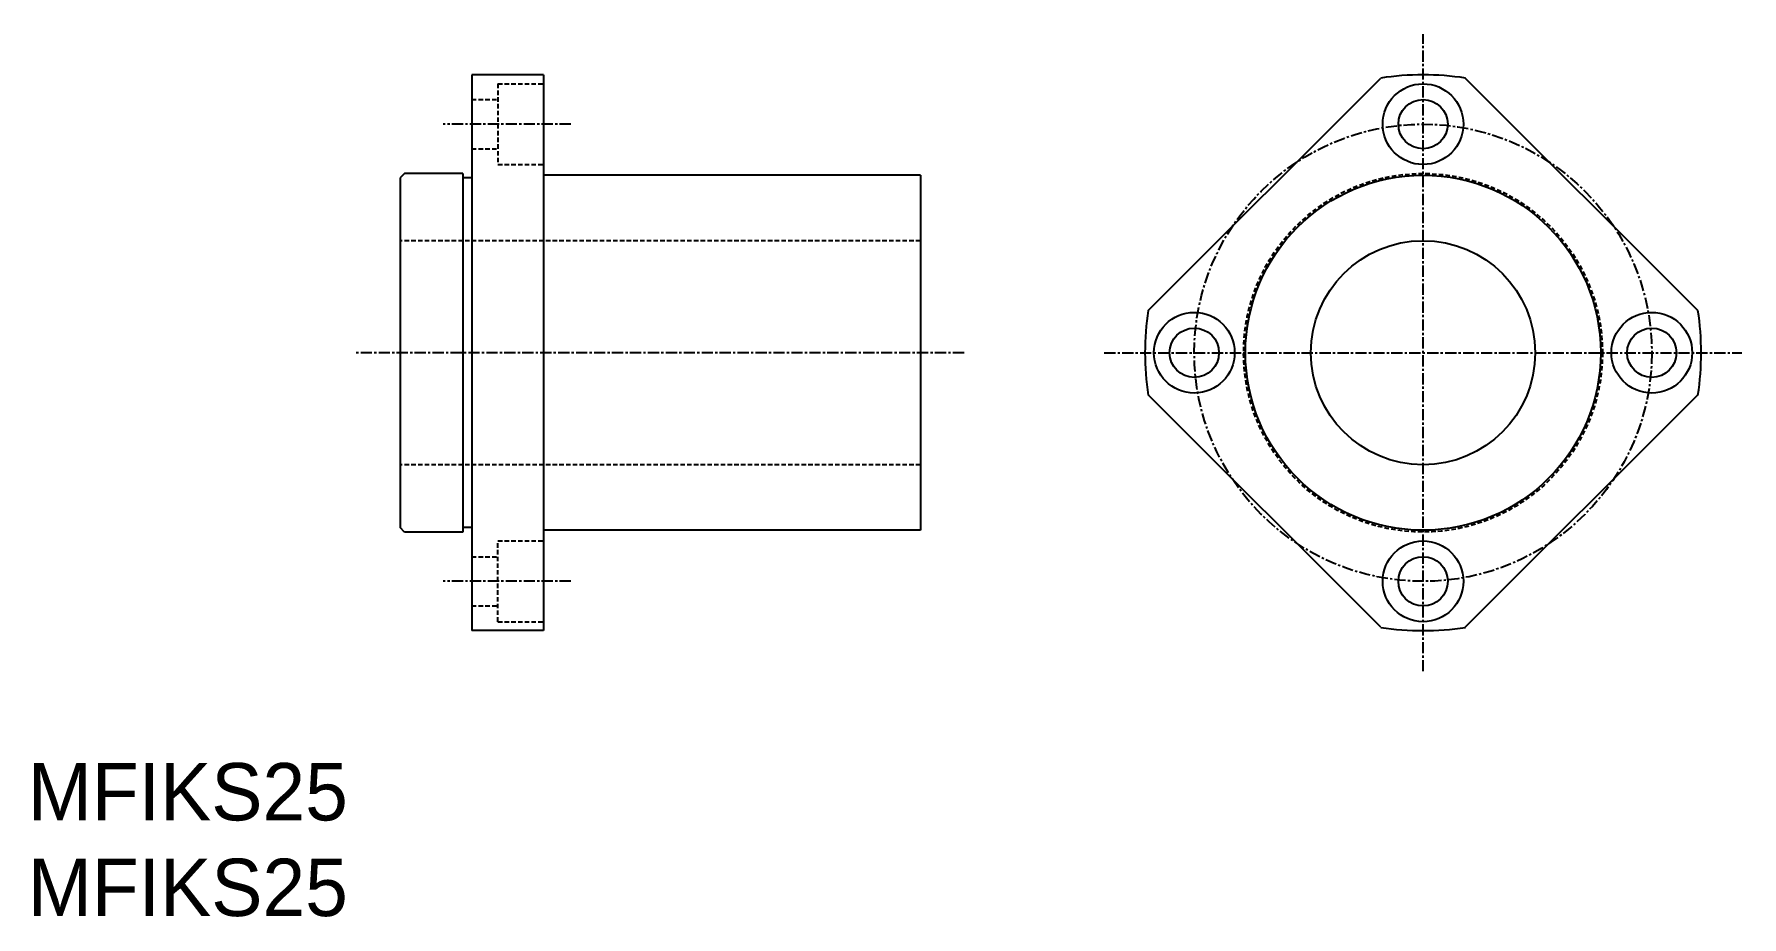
# Model space of a CAD drawing. Extents: x 11 to 201, y 10 to 108.
import ezdxf

# ---------------------------------------------------------------- set-up
doc = ezdxf.new("R2010")
doc.units = 0
doc.linetypes.add('CENTER', pattern=[2, 1.25, -0.25, 0.25, -0.25])
doc.linetypes.add('DASHED', pattern=[0.75, 0.5, -0.25])
doc.layers.get('0').update_dxf_attribs({"linetype": 'CONTINUOUS'})
doc.layers.add('CENTER', color=1, linetype='CENTER')

# ---------------------------------------------------------------- blocks, each defined once
blk = doc.blocks.new('*U2')
for p in [(39.08, 54.91), (39.08, 44.24)]:
    blk.add_text('MFIKS25', height=6.4).set_placement(p)

msp = doc.modelspace()

# ---------------------------------------------------------------- linework, layer by layer
at = {"color": 7, "linetype": 'CONTINUOUS'}
for p, q in [((59.49, 103.84), (59.49, 41.84)), ((67.49, 103.84), (59.49, 103.84)), ((67.49, 103.84), (67.49, 41.84)), ((134.88, 77.56), (160.8, 103.48)), ((196.16, 77.56), (170.23, 103.48)), ((51.99, 92.84), (51.49, 92.34)), ((51.49, 92.34), (51.49, 53.34)), ((58.49, 92.84), (51.99, 92.84)), ((58.49, 92.84), (58.49, 52.84)), ((59.49, 92.34), (58.49, 92.34)), ((109.49, 92.64), (67.49, 92.64)), ((109.49, 92.64), (109.49, 53.04)), ((160.8, 42.21), (134.88, 68.13)), ((170.23, 42.21), (196.16, 68.13)), ((51.99, 52.84), (51.49, 53.34)), ((59.49, 53.34), (58.49, 53.34)), ((58.49, 52.84), (51.99, 52.84)), ((109.49, 53.04), (67.49, 53.04)), ((67.49, 41.84), (59.49, 41.84))]:
    msp.add_line(p, q, dxfattribs=at)
at = {"color": 3, "linetype": 'DASHED'}
for p, q in [((62.39, 102.84), (67.49, 102.84)), ((62.39, 102.84), (62.39, 93.84)), ((59.49, 101.09), (62.39, 101.09)), ((59.49, 95.59), (62.39, 95.59)), ((62.39, 93.84), (67.49, 93.84)), ((109.49, 85.34), (51.49, 85.34)), ((109.49, 60.34), (51.49, 60.34)), ((62.39, 51.84), (67.49, 51.84)), ((62.39, 42.84), (62.39, 51.84)), ((59.49, 50.09), (62.39, 50.09)), ((59.49, 44.59), (62.39, 44.59)), ((62.39, 42.84), (67.49, 42.84))]:
    msp.add_line(p, q, dxfattribs=at)
at = {"color": 7, "linetype": 'CONTINUOUS'}
for centre, radius in [((165.52, 98.34), 4.5), ((165.52, 98.34), 2.75), ((165.52, 72.84), 19.8), ((165.52, 72.84), 12.5), ((140.02, 72.84), 4.5), ((191.02, 72.84), 4.5), ((140.02, 72.84), 2.75), ((191.02, 72.84), 2.75), ((165.52, 47.34), 4.5), ((165.52, 47.34), 2.75)]:
    msp.add_circle(centre, radius, dxfattribs=at)
at = {"color": 3, "linetype": 'DASHED'}
msp.add_circle((165.52, 72.84), 20, dxfattribs=at)
at = {"color": 7, "linetype": 'CONTINUOUS'}
for start, end in [(81.2493, 98.7507), (171.2493, 188.7507), (351.2493, 8.7507), (261.2493, 278.7507)]:
    msp.add_arc((165.52, 72.84), 31, start, end, dxfattribs=at)
at = {"layer": 'CENTER', "color": 1, "linetype": 'CENTER'}
for p, q in [((165.52, 37.31), (165.52, 108.38)), ((70.52, 98.34), (56.29, 98.34)), ((114.36, 72.84), (46.59, 72.84)), ((129.98, 72.84), (201.05, 72.84)), ((70.52, 47.34), (56.29, 47.34))]:
    msp.add_line(p, q, dxfattribs=at)
msp.add_circle((165.52, 72.84), 25.5, dxfattribs=at)

# ---------------------------------------------------------------- block references
at = {"color": 7, "linetype": 'CONTINUOUS'}
msp.add_blockref('*U2', (-29.08, -34.24), dxfattribs=at)

doc.saveas('drawing.dxf')
